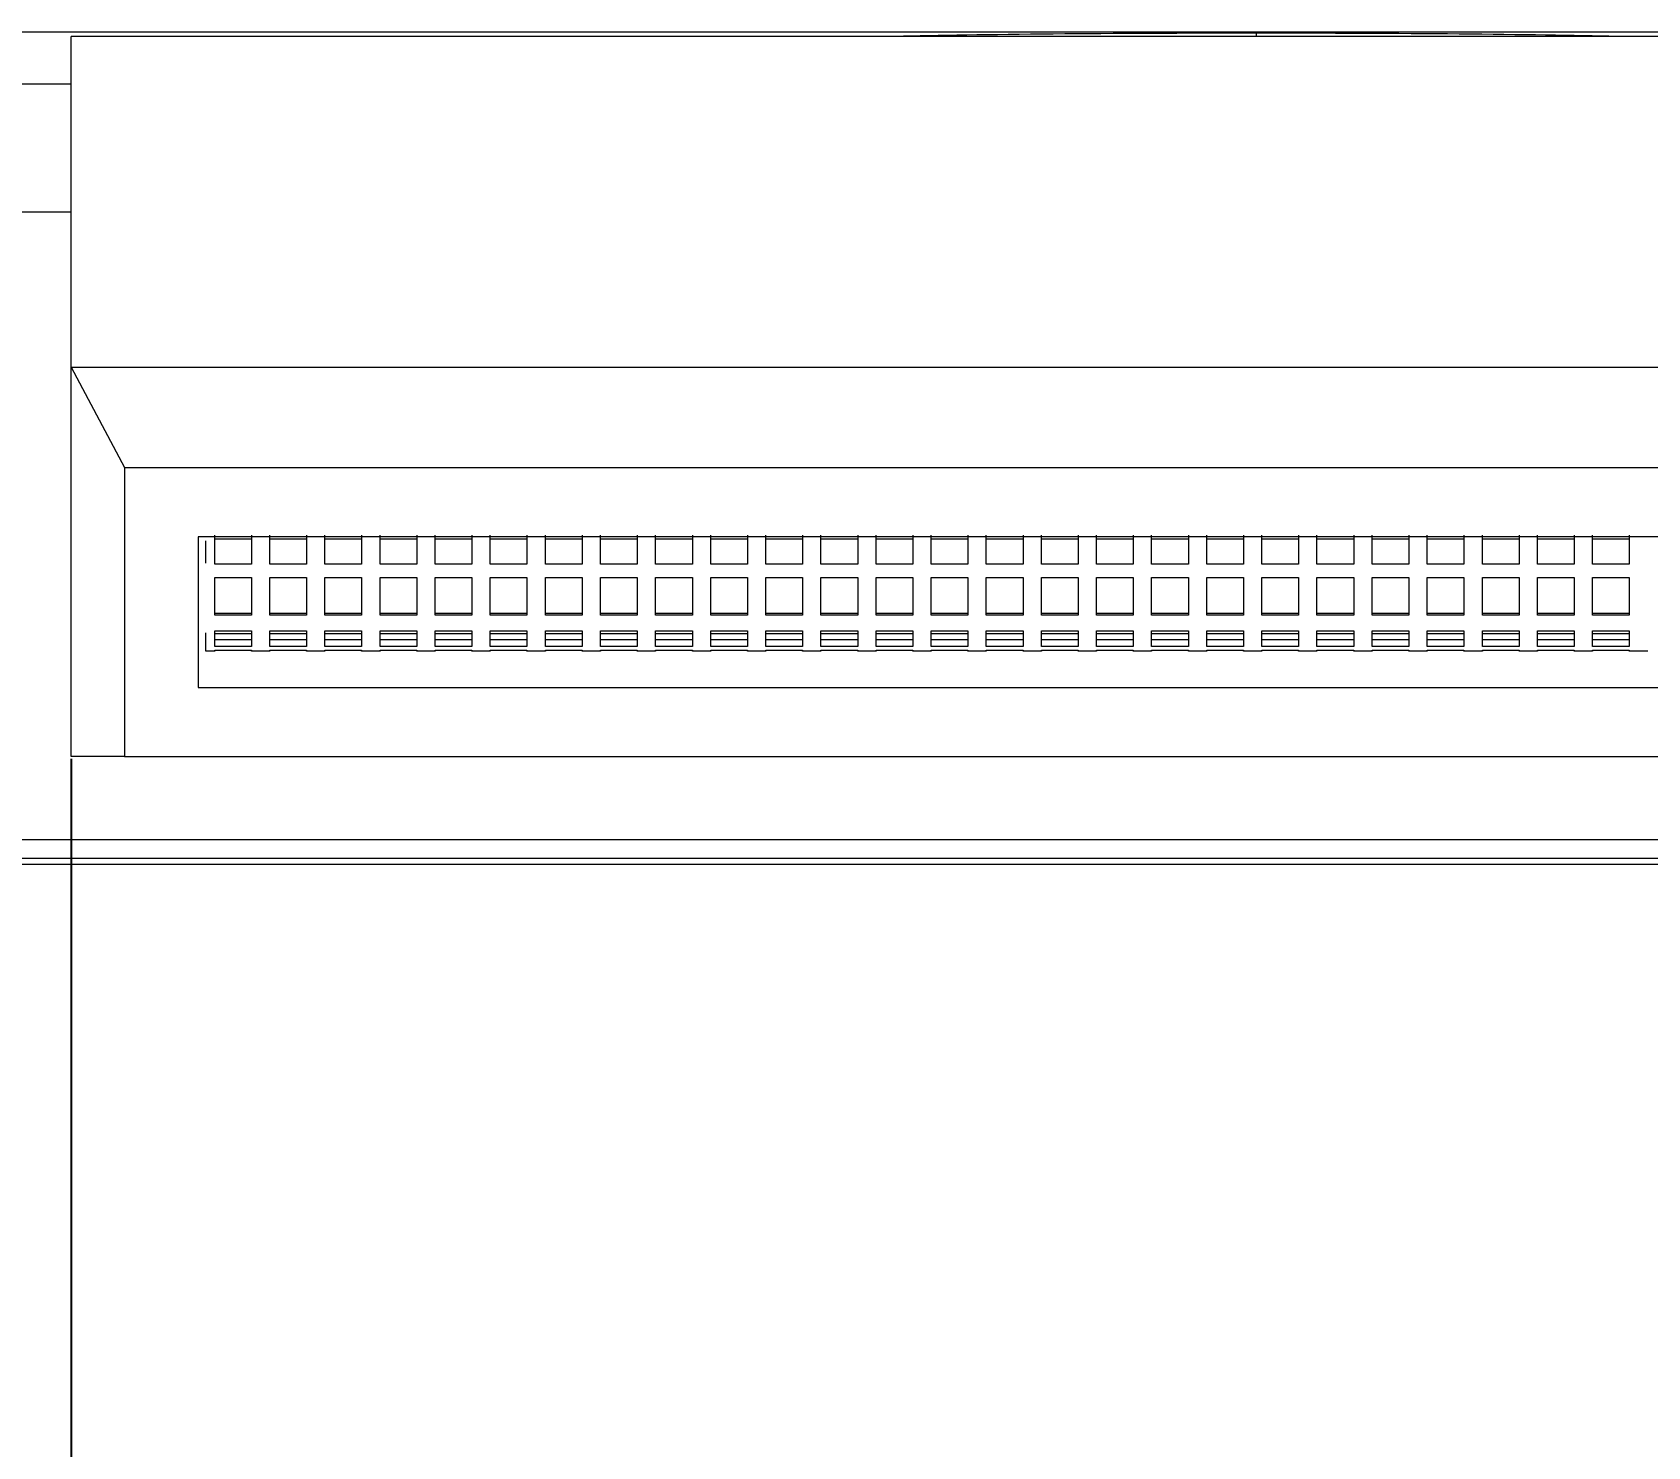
# Model space of a CAD drawing. Header units: millimetres. Extents: x 17284 to 19660, y -6011 to -2651.
# Drawn here: x 17964.5 to 18008.46, y -4960.58 to -4922.08 of the extents above; entities that cross this region are included whole.
import ezdxf

# ---------------------------------------------------------------- set-up
doc = ezdxf.new("R2010")
doc.units = ezdxf.units.MM
doc.layers.add('DIM', color=3, linetype='Continuous', lineweight=13)
doc.styles.get("Standard").update_dxf_attribs({"font": 'arial.ttf'})
doc.dimstyles.get("Standard").update_dxf_attribs({"dimtxt": 0.18, "dimasz": 0.18, "dimexe": 0.18, "dimexo": 0.0625, "dimgap": 0.09, "dimtad": 0, "dimtih": 1, "dimtoh": 1, "dimdec": 1, "dimdsep": 46, "dimtxsty": 'Standard', "dimcen": 0.09, "dimadec": 0, "dimazin": 0, "dimtfac": 1, "dimtdec": 1, "dimtofl": 0, "dimtmove": 0, "dimatfit": 3, "dimfxl": 1, "dimtolj": 1, "dimtzin": 0, "dimarcsym": 0})

# ---------------------------------------------------------------- blocks, each defined once
blk = doc.blocks.new('*D64')
at = {"layer": 'Defpoints', "color": 0, "transparency": 16777216}
for p in [(17965.557, -4941.795), (18030.057, -4941.795), (18030.057, -4987.272)]:
    blk.add_point(p, dxfattribs=at)
at = {"layer": 'DIM', "color": 0, "lineweight": -2, "transparency": 16777216}
for p, q in [((17965.557, -4941.858), (17965.557, -4987.452)), ((18030.057, -4941.858), (18030.057, -4987.452)), ((17947.557, -4987.272), (17929.557, -4987.272)), ((18048.057, -4987.272), (18066.057, -4987.272))]:
    blk.add_line(p, q, dxfattribs=at)
at = {"layer": 'DIM', "color": 0, "transparency": 16777216}
for points in [[(17947.557, -4984.272), (17947.557, -4990.272), (17965.557, -4987.272)], [(18048.057, -4984.272), (18048.057, -4990.272), (18030.057, -4987.272)]]:
    blk.add_solid(points, dxfattribs=at)
at = {"layer": 'DIM', "color": 0, "transparency": 16777216, "insert": (17997.807, -4987.272), "char_height": 18, "attachment_point": 5}
blk.add_mtext('\\A1;64.5', dxfattribs=at)

msp = doc.modelspace()

# ---------------------------------------------------------------- linework, layer by layer
at = {"linetype": 'Continuous', "lineweight": 13}
for p, q in [((18247.429, -4922.085), (17748.186, -4922.085)), ((17997.807, -4922.11), (17997.807, -4922.199)), ((17747.076, -4923.486), (17965.565, -4923.486)), ((17965.559, -4926.985), (17752.279, -4926.985))]:
    msp.add_line(p, q, dxfattribs=at)
at = {"linetype": 'Continuous', "lineweight": 18}
for p, q in [((17965.557, -4931.199), (17965.557, -4922.199)), ((18030.057, -4922.199), (17965.557, -4922.199)), ((17965.557, -4931.199), (18030.057, -4931.199)), ((17965.557, -4931.199), (17967.013, -4933.935)), ((17965.557, -4941.795), (17965.557, -4931.199)), ((17967.013, -4933.935), (18028.602, -4933.935)), ((17967.013, -4933.935), (17967.013, -4941.795)), ((18026.602, -4935.814), (17969.013, -4935.814)), ((17969.013, -4935.814), (17969.013, -4939.916)), ((17970.463, -4935.886), (17969.463, -4935.886)), ((17971.963, -4935.886), (17970.963, -4935.886)), ((17973.463, -4935.886), (17972.463, -4935.886)), ((17974.963, -4935.886), (17973.963, -4935.886)), ((17976.463, -4935.886), (17975.463, -4935.886)), ((17977.963, -4935.886), (17976.963, -4935.886)), ((17979.463, -4935.886), (17978.463, -4935.886)), ((17980.963, -4935.886), (17979.963, -4935.886)), ((17982.463, -4935.886), (17981.463, -4935.886)), ((17983.963, -4935.886), (17982.963, -4935.886)), ((17985.463, -4935.886), (17984.463, -4935.886)), ((17986.963, -4935.886), (17985.963, -4935.886)), ((17988.463, -4935.886), (17987.463, -4935.886)), ((17989.963, -4935.886), (17988.963, -4935.886)), ((17991.463, -4935.886), (17990.463, -4935.886)), ((17992.963, -4935.886), (17991.963, -4935.886)), ((17994.463, -4935.886), (17993.463, -4935.886)), ((17995.963, -4935.886), (17994.963, -4935.886)), ((17997.463, -4935.886), (17996.463, -4935.886)), ((17998.963, -4935.886), (17997.963, -4935.886)), ((18000.463, -4935.886), (17999.463, -4935.886)), ((18001.963, -4935.886), (18000.963, -4935.886)), ((18003.463, -4935.886), (18002.463, -4935.886)), ((18004.963, -4935.886), (18003.963, -4935.886)), ((18006.463, -4935.886), (18005.463, -4935.886)), ((18007.963, -4935.886), (18006.963, -4935.886)), ((17970.463, -4936.562), (17969.463, -4936.562)), ((17971.963, -4936.562), (17970.963, -4936.562)), ((17973.463, -4936.562), (17972.463, -4936.562)), ((17974.963, -4936.562), (17973.963, -4936.562)), ((17976.463, -4936.562), (17975.463, -4936.562)), ((17977.963, -4936.562), (17976.963, -4936.562)), ((17979.463, -4936.562), (17978.463, -4936.562)), ((17980.963, -4936.562), (17979.963, -4936.562)), ((17982.463, -4936.562), (17981.463, -4936.562)), ((17983.963, -4936.562), (17982.963, -4936.562)), ((17985.463, -4936.562), (17984.463, -4936.562)), ((17986.963, -4936.562), (17985.963, -4936.562)), ((17988.463, -4936.562), (17987.463, -4936.562)), ((17989.963, -4936.562), (17988.963, -4936.562)), ((17991.463, -4936.562), (17990.463, -4936.562)), ((17992.963, -4936.562), (17991.963, -4936.562)), ((17994.463, -4936.562), (17993.463, -4936.562)), ((17995.963, -4936.562), (17994.963, -4936.562)), ((17997.463, -4936.562), (17996.463, -4936.562)), ((17998.963, -4936.562), (17997.963, -4936.562)), ((18000.463, -4936.562), (17999.463, -4936.562)), ((18001.963, -4936.562), (18000.963, -4936.562)), ((18003.463, -4936.562), (18002.463, -4936.562)), ((18004.963, -4936.562), (18003.963, -4936.562)), ((18006.463, -4936.562), (18005.463, -4936.562)), ((18007.963, -4936.562), (18006.963, -4936.562)), ((17969.463, -4936.929), (17970.463, -4936.929)), ((17970.963, -4936.929), (17971.963, -4936.929)), ((17972.463, -4936.929), (17973.463, -4936.929)), ((17973.963, -4936.929), (17974.963, -4936.929)), ((17975.463, -4936.929), (17976.463, -4936.929)), ((17976.963, -4936.929), (17977.963, -4936.929)), ((17978.463, -4936.929), (17979.463, -4936.929)), ((17979.963, -4936.929), (17980.963, -4936.929)), ((17981.463, -4936.929), (17982.463, -4936.929)), ((17982.963, -4936.929), (17983.963, -4936.929)), ((17984.463, -4936.929), (17985.463, -4936.929)), ((17985.963, -4936.929), (17986.963, -4936.929)), ((17987.463, -4936.929), (17988.463, -4936.929)), ((17988.963, -4936.929), (17989.963, -4936.929)), ((17990.463, -4936.929), (17991.463, -4936.929)), ((17991.963, -4936.929), (17992.963, -4936.929)), ((17993.463, -4936.929), (17994.463, -4936.929)), ((17994.963, -4936.929), (17995.963, -4936.929)), ((17996.463, -4936.929), (17997.463, -4936.929)), ((17997.963, -4936.929), (17998.963, -4936.929)), ((17999.463, -4936.929), (18000.463, -4936.929)), ((18000.963, -4936.929), (18001.963, -4936.929)), ((18002.463, -4936.929), (18003.463, -4936.929)), ((18003.963, -4936.929), (18004.963, -4936.929)), ((18005.463, -4936.929), (18006.463, -4936.929)), ((18006.963, -4936.929), (18007.963, -4936.929)), ((17969.463, -4937.892), (17970.463, -4937.892)), ((17970.463, -4937.954), (17969.463, -4937.954)), ((17970.963, -4937.892), (17971.963, -4937.892)), ((17971.963, -4937.954), (17970.963, -4937.954)), ((17972.463, -4937.892), (17973.463, -4937.892)), ((17973.463, -4937.954), (17972.463, -4937.954)), ((17973.963, -4937.892), (17974.963, -4937.892)), ((17974.963, -4937.954), (17973.963, -4937.954)), ((17975.463, -4937.892), (17976.463, -4937.892)), ((17976.463, -4937.954), (17975.463, -4937.954)), ((17976.963, -4937.892), (17977.963, -4937.892)), ((17977.963, -4937.954), (17976.963, -4937.954)), ((17978.463, -4937.892), (17979.463, -4937.892)), ((17979.463, -4937.954), (17978.463, -4937.954)), ((17979.963, -4937.892), (17980.963, -4937.892)), ((17980.963, -4937.954), (17979.963, -4937.954)), ((17981.463, -4937.892), (17982.463, -4937.892)), ((17982.463, -4937.954), (17981.463, -4937.954)), ((17982.963, -4937.892), (17983.963, -4937.892)), ((17983.963, -4937.954), (17982.963, -4937.954)), ((17984.463, -4937.892), (17985.463, -4937.892)), ((17985.463, -4937.954), (17984.463, -4937.954)), ((17985.963, -4937.892), (17986.963, -4937.892)), ((17986.963, -4937.954), (17985.963, -4937.954)), ((17987.463, -4937.892), (17988.463, -4937.892)), ((17988.463, -4937.954), (17987.463, -4937.954)), ((17988.963, -4937.892), (17989.963, -4937.892)), ((17989.963, -4937.954), (17988.963, -4937.954)), ((17990.463, -4937.892), (17991.463, -4937.892)), ((17991.463, -4937.954), (17990.463, -4937.954)), ((17991.963, -4937.892), (17992.963, -4937.892)), ((17992.963, -4937.954), (17991.963, -4937.954)), ((17993.463, -4937.892), (17994.463, -4937.892)), ((17994.463, -4937.954), (17993.463, -4937.954)), ((17994.963, -4937.892), (17995.963, -4937.892)), ((17995.963, -4937.954), (17994.963, -4937.954)), ((17996.463, -4937.892), (17997.463, -4937.892)), ((17997.463, -4937.954), (17996.463, -4937.954)), ((17997.963, -4937.892), (17998.963, -4937.892)), ((17998.963, -4937.954), (17997.963, -4937.954)), ((17999.463, -4937.892), (18000.463, -4937.892)), ((18000.463, -4937.954), (17999.463, -4937.954)), ((18000.963, -4937.892), (18001.963, -4937.892)), ((18001.963, -4937.954), (18000.963, -4937.954)), ((18002.463, -4937.892), (18003.463, -4937.892)), ((18003.463, -4937.954), (18002.463, -4937.954)), ((18003.963, -4937.892), (18004.963, -4937.892)), ((18004.963, -4937.954), (18003.963, -4937.954)), ((18005.463, -4937.892), (18006.463, -4937.892)), ((18006.463, -4937.954), (18005.463, -4937.954)), ((18006.963, -4937.892), (18007.963, -4937.892)), ((18007.963, -4937.954), (18006.963, -4937.954)), ((17969.463, -4938.38), (17970.463, -4938.38)), ((17970.963, -4938.38), (17971.963, -4938.38)), ((17972.463, -4938.38), (17973.463, -4938.38)), ((17973.963, -4938.38), (17974.963, -4938.38)), ((17975.463, -4938.38), (17976.463, -4938.38)), ((17976.963, -4938.38), (17977.963, -4938.38)), ((17978.463, -4938.38), (17979.463, -4938.38)), ((17979.963, -4938.38), (17980.963, -4938.38)), ((17981.463, -4938.38), (17982.463, -4938.38)), ((17982.963, -4938.38), (17983.963, -4938.38)), ((17984.463, -4938.38), (17985.463, -4938.38)), ((17985.963, -4938.38), (17986.963, -4938.38)), ((17987.463, -4938.38), (17988.463, -4938.38)), ((17988.963, -4938.38), (17989.963, -4938.38)), ((17990.463, -4938.38), (17991.463, -4938.38)), ((17991.963, -4938.38), (17992.963, -4938.38)), ((17993.463, -4938.38), (17994.463, -4938.38)), ((17994.963, -4938.38), (17995.963, -4938.38)), ((17996.463, -4938.38), (17997.463, -4938.38)), ((17997.963, -4938.38), (17998.963, -4938.38)), ((17999.463, -4938.38), (18000.463, -4938.38)), ((18000.963, -4938.38), (18001.963, -4938.38)), ((18002.463, -4938.38), (18003.463, -4938.38)), ((18003.963, -4938.38), (18004.963, -4938.38)), ((18005.463, -4938.38), (18006.463, -4938.38)), ((18006.963, -4938.38), (18007.963, -4938.38)), ((17969.463, -4938.45), (17970.463, -4938.45)), ((17969.463, -4938.615), (17970.463, -4938.615)), ((17970.463, -4938.807), (17969.463, -4938.807)), ((17970.963, -4938.45), (17971.963, -4938.45)), ((17970.963, -4938.615), (17971.963, -4938.615)), ((17971.963, -4938.807), (17970.963, -4938.807)), ((17972.463, -4938.45), (17973.463, -4938.45)), ((17972.463, -4938.615), (17973.463, -4938.615)), ((17973.463, -4938.807), (17972.463, -4938.807)), ((17973.963, -4938.45), (17974.963, -4938.45)), ((17973.963, -4938.615), (17974.963, -4938.615)), ((17974.963, -4938.807), (17973.963, -4938.807)), ((17975.463, -4938.45), (17976.463, -4938.45)), ((17975.463, -4938.615), (17976.463, -4938.615)), ((17976.463, -4938.807), (17975.463, -4938.807)), ((17976.963, -4938.45), (17977.963, -4938.45)), ((17976.963, -4938.615), (17977.963, -4938.615)), ((17977.963, -4938.807), (17976.963, -4938.807)), ((17978.463, -4938.45), (17979.463, -4938.45)), ((17978.463, -4938.615), (17979.463, -4938.615)), ((17979.463, -4938.807), (17978.463, -4938.807)), ((17979.963, -4938.45), (17980.963, -4938.45)), ((17979.963, -4938.615), (17980.963, -4938.615)), ((17980.963, -4938.807), (17979.963, -4938.807)), ((17981.463, -4938.45), (17982.463, -4938.45)), ((17981.463, -4938.615), (17982.463, -4938.615)), ((17982.463, -4938.807), (17981.463, -4938.807)), ((17982.963, -4938.45), (17983.963, -4938.45)), ((17982.963, -4938.615), (17983.963, -4938.615)), ((17983.963, -4938.807), (17982.963, -4938.807)), ((17984.463, -4938.45), (17985.463, -4938.45)), ((17984.463, -4938.615), (17985.463, -4938.615)), ((17985.463, -4938.807), (17984.463, -4938.807)), ((17985.963, -4938.45), (17986.963, -4938.45)), ((17985.963, -4938.615), (17986.963, -4938.615)), ((17986.963, -4938.807), (17985.963, -4938.807)), ((17987.463, -4938.45), (17988.463, -4938.45)), ((17987.463, -4938.615), (17988.463, -4938.615)), ((17988.463, -4938.807), (17987.463, -4938.807)), ((17988.963, -4938.45), (17989.963, -4938.45)), ((17988.963, -4938.615), (17989.963, -4938.615)), ((17989.963, -4938.807), (17988.963, -4938.807)), ((17990.463, -4938.45), (17991.463, -4938.45)), ((17990.463, -4938.615), (17991.463, -4938.615)), ((17991.463, -4938.807), (17990.463, -4938.807)), ((17991.963, -4938.45), (17992.963, -4938.45)), ((17991.963, -4938.615), (17992.963, -4938.615)), ((17992.963, -4938.807), (17991.963, -4938.807)), ((17993.463, -4938.45), (17994.463, -4938.45)), ((17993.463, -4938.615), (17994.463, -4938.615)), ((17994.463, -4938.807), (17993.463, -4938.807)), ((17994.963, -4938.45), (17995.963, -4938.45)), ((17994.963, -4938.615), (17995.963, -4938.615)), ((17995.963, -4938.807), (17994.963, -4938.807)), ((17996.463, -4938.45), (17997.463, -4938.45)), ((17996.463, -4938.615), (17997.463, -4938.615)), ((17997.463, -4938.807), (17996.463, -4938.807)), ((17997.963, -4938.45), (17998.963, -4938.45)), ((17997.963, -4938.615), (17998.963, -4938.615)), ((17998.963, -4938.807), (17997.963, -4938.807)), ((17999.463, -4938.45), (18000.463, -4938.45)), ((17999.463, -4938.615), (18000.463, -4938.615)), ((18000.463, -4938.807), (17999.463, -4938.807)), ((18000.963, -4938.45), (18001.963, -4938.45)), ((18000.963, -4938.615), (18001.963, -4938.615)), ((18001.963, -4938.807), (18000.963, -4938.807)), ((18002.463, -4938.45), (18003.463, -4938.45)), ((18002.463, -4938.615), (18003.463, -4938.615)), ((18003.463, -4938.807), (18002.463, -4938.807)), ((18003.963, -4938.45), (18004.963, -4938.45)), ((18003.963, -4938.615), (18004.963, -4938.615)), ((18004.963, -4938.807), (18003.963, -4938.807)), ((18005.463, -4938.45), (18006.463, -4938.45)), ((18005.463, -4938.615), (18006.463, -4938.615)), ((18006.463, -4938.807), (18005.463, -4938.807)), ((18006.963, -4938.45), (18007.963, -4938.45)), ((18006.963, -4938.615), (18007.963, -4938.615)), ((18007.963, -4938.807), (18006.963, -4938.807)), ((17969.463, -4938.902), (17970.463, -4938.902)), ((17970.963, -4938.902), (17971.963, -4938.902)), ((17972.463, -4938.902), (17973.463, -4938.902)), ((17973.963, -4938.902), (17974.963, -4938.902)), ((17975.463, -4938.902), (17976.463, -4938.902)), ((17976.963, -4938.902), (17977.963, -4938.902)), ((17978.463, -4938.902), (17979.463, -4938.902)), ((17979.963, -4938.902), (17980.963, -4938.902)), ((17981.463, -4938.902), (17982.463, -4938.902)), ((17982.963, -4938.902), (17983.963, -4938.902)), ((17984.463, -4938.902), (17985.463, -4938.902)), ((17985.963, -4938.902), (17986.963, -4938.902)), ((17987.463, -4938.902), (17988.463, -4938.902)), ((17988.963, -4938.902), (17989.963, -4938.902)), ((17990.463, -4938.902), (17991.463, -4938.902)), ((17991.963, -4938.902), (17992.963, -4938.902)), ((17993.463, -4938.902), (17994.463, -4938.902)), ((17994.963, -4938.902), (17995.963, -4938.902)), ((17996.463, -4938.902), (17997.463, -4938.902)), ((17997.963, -4938.902), (17998.963, -4938.902)), ((17999.463, -4938.902), (18000.463, -4938.902)), ((18000.963, -4938.902), (18001.963, -4938.902)), ((18002.463, -4938.902), (18003.463, -4938.902)), ((18003.963, -4938.902), (18004.963, -4938.902)), ((18005.463, -4938.902), (18006.463, -4938.902)), ((18006.963, -4938.902), (18007.963, -4938.902)), ((17969.013, -4939.916), (18026.602, -4939.916)), ((17967.013, -4941.795), (17965.557, -4941.795)), ((17967.013, -4941.795), (18028.602, -4941.795)), ((17766.005, -4944.564), (18205.307, -4944.564)), ((17765.841, -4944.73), (18205.301, -4944.73))]:
    msp.add_line(p, q, dxfattribs=at)
for start_param, end_param in [(1.570796, 2.523109), (0.618484, 1.570796)]:
    msp.add_ellipse((17997.807, -4922.32), major_axis=(12.047, 0), ratio=0.017455, start_param=start_param, end_param=end_param, dxfattribs=at)
for points, degree in [([(17969.213, -4935.927), (17969.213, -4936.125), (17969.213, -4936.329), (17969.213, -4936.538)], 3), ([(17969.213, -4938.923), (17969.463, -4938.923)], 1), ([(17969.463, -4938.923), (17969.463, -4938.938), (17969.463, -4938.931), (17969.463, -4938.902)], 3), ([(17970.463, -4938.902), (17970.463, -4938.931), (17970.463, -4938.938), (17970.463, -4938.923)], 3), ([(17970.463, -4938.923), (17970.963, -4938.923)], 1), ([(17970.963, -4938.923), (17970.963, -4938.938), (17970.963, -4938.931), (17970.963, -4938.902)], 3), ([(17971.963, -4938.902), (17971.963, -4938.931), (17971.963, -4938.938), (17971.963, -4938.923)], 3), ([(17971.963, -4938.923), (17972.463, -4938.923)], 1), ([(17972.463, -4938.923), (17972.463, -4938.938), (17972.463, -4938.93), (17972.463, -4938.902)], 3), ([(17973.463, -4938.902), (17973.463, -4938.93), (17973.463, -4938.938), (17973.463, -4938.923)], 3), ([(17973.463, -4938.923), (17973.963, -4938.923)], 1), ([(17973.963, -4938.923), (17973.963, -4938.938), (17973.963, -4938.93), (17973.963, -4938.902)], 3), ([(17974.963, -4938.902), (17974.963, -4938.93), (17974.963, -4938.938), (17974.963, -4938.923)], 3), ([(17974.963, -4938.923), (17975.463, -4938.923)], 1), ([(17975.463, -4938.923), (17975.463, -4938.938), (17975.463, -4938.93), (17975.463, -4938.902)], 3), ([(17976.463, -4938.902), (17976.463, -4938.93), (17976.463, -4938.938), (17976.463, -4938.923)], 3), ([(17976.463, -4938.923), (17976.963, -4938.923)], 1), ([(17976.963, -4938.923), (17976.963, -4938.938), (17976.963, -4938.93), (17976.963, -4938.902)], 3), ([(17977.963, -4938.902), (17977.963, -4938.93), (17977.963, -4938.938), (17977.963, -4938.923)], 3), ([(17977.963, -4938.923), (17978.463, -4938.923)], 1), ([(17978.463, -4938.923), (17978.463, -4938.938), (17978.463, -4938.93), (17978.463, -4938.902)], 3), ([(17979.463, -4938.902), (17979.463, -4938.93), (17979.463, -4938.938), (17979.463, -4938.924)], 3), ([(17979.463, -4938.924), (17979.963, -4938.924)], 1), ([(17979.963, -4938.924), (17979.963, -4938.938), (17979.963, -4938.93), (17979.963, -4938.902)], 3), ([(17980.963, -4938.902), (17980.963, -4938.93), (17980.963, -4938.938), (17980.963, -4938.924)], 3), ([(17980.963, -4938.924), (17981.463, -4938.924)], 1), ([(17981.463, -4938.924), (17981.463, -4938.938), (17981.463, -4938.93), (17981.463, -4938.902)], 3), ([(17982.463, -4938.902), (17982.463, -4938.93), (17982.463, -4938.938), (17982.463, -4938.924)], 3), ([(17982.463, -4938.924), (17982.963, -4938.924)], 1), ([(17982.963, -4938.924), (17982.963, -4938.938), (17982.963, -4938.93), (17982.963, -4938.902)], 3), ([(17983.963, -4938.902), (17983.963, -4938.93), (17983.963, -4938.938), (17983.963, -4938.924)], 3), ([(17983.963, -4938.924), (17984.463, -4938.924)], 1), ([(17984.463, -4938.924), (17984.463, -4938.938), (17984.463, -4938.93), (17984.463, -4938.902)], 3), ([(17985.463, -4938.902), (17985.463, -4938.93), (17985.463, -4938.938), (17985.463, -4938.924)], 3), ([(17985.463, -4938.924), (17985.963, -4938.924)], 1), ([(17985.963, -4938.924), (17985.963, -4938.938), (17985.963, -4938.93), (17985.963, -4938.902)], 3), ([(17986.963, -4938.902), (17986.963, -4938.93), (17986.963, -4938.938), (17986.963, -4938.924)], 3), ([(17986.963, -4938.924), (17987.463, -4938.924)], 1), ([(17987.463, -4938.924), (17987.463, -4938.938), (17987.463, -4938.93), (17987.463, -4938.902)], 3), ([(17988.463, -4938.902), (17988.463, -4938.93), (17988.463, -4938.938), (17988.463, -4938.924)], 3), ([(17988.463, -4938.924), (17988.963, -4938.924)], 1), ([(17988.963, -4938.924), (17988.963, -4938.938), (17988.963, -4938.93), (17988.963, -4938.902)], 3), ([(17989.963, -4938.902), (17989.963, -4938.93), (17989.963, -4938.938), (17989.963, -4938.924)], 3), ([(17989.963, -4938.924), (17990.463, -4938.924)], 1), ([(17990.463, -4938.924), (17990.463, -4938.938), (17990.463, -4938.93), (17990.463, -4938.902)], 3), ([(17991.463, -4938.902), (17991.463, -4938.93), (17991.463, -4938.938), (17991.463, -4938.924)], 3), ([(17991.463, -4938.924), (17991.963, -4938.924)], 1), ([(17991.963, -4938.924), (17991.963, -4938.938), (17991.963, -4938.93), (17991.963, -4938.902)], 3), ([(17992.963, -4938.902), (17992.963, -4938.93), (17992.963, -4938.938), (17992.963, -4938.924)], 3), ([(17992.963, -4938.924), (17993.463, -4938.924)], 1), ([(17993.463, -4938.924), (17993.463, -4938.938), (17993.463, -4938.93), (17993.463, -4938.902)], 3), ([(17994.463, -4938.902), (17994.463, -4938.93), (17994.463, -4938.938), (17994.463, -4938.924)], 3), ([(17994.463, -4938.924), (17994.963, -4938.924)], 1), ([(17994.963, -4938.924), (17994.963, -4938.938), (17994.963, -4938.93), (17994.963, -4938.902)], 3), ([(17995.963, -4938.902), (17995.963, -4938.93), (17995.963, -4938.938), (17995.963, -4938.924)], 3), ([(17995.963, -4938.924), (17996.463, -4938.924)], 1), ([(17996.463, -4938.924), (17996.463, -4938.938), (17996.463, -4938.93), (17996.463, -4938.902)], 3), ([(17997.463, -4938.902), (17997.463, -4938.93), (17997.463, -4938.938), (17997.463, -4938.924)], 3), ([(17997.463, -4938.924), (17997.963, -4938.924)], 1), ([(17997.963, -4938.924), (17997.963, -4938.938), (17997.963, -4938.93), (17997.963, -4938.902)], 3), ([(17998.963, -4938.902), (17998.963, -4938.93), (17998.963, -4938.938), (17998.963, -4938.924)], 3), ([(17998.963, -4938.924), (17999.463, -4938.924)], 1), ([(17999.463, -4938.924), (17999.463, -4938.938), (17999.463, -4938.93), (17999.463, -4938.902)], 3), ([(18000.463, -4938.902), (18000.463, -4938.93), (18000.463, -4938.938), (18000.463, -4938.924)], 3), ([(18000.463, -4938.924), (18000.963, -4938.924)], 1), ([(18000.963, -4938.924), (18000.963, -4938.938), (18000.963, -4938.93), (18000.963, -4938.902)], 3), ([(18001.963, -4938.902), (18001.963, -4938.93), (18001.963, -4938.938), (18001.963, -4938.924)], 3), ([(18001.963, -4938.924), (18002.463, -4938.924)], 1), ([(18002.463, -4938.924), (18002.463, -4938.938), (18002.463, -4938.93), (18002.463, -4938.902)], 3), ([(18003.463, -4938.902), (18003.463, -4938.93), (18003.463, -4938.938), (18003.463, -4938.924)], 3), ([(18003.463, -4938.924), (18003.963, -4938.924)], 1), ([(18003.963, -4938.924), (18003.963, -4938.938), (18003.963, -4938.93), (18003.963, -4938.902)], 3), ([(18004.963, -4938.902), (18004.963, -4938.93), (18004.963, -4938.938), (18004.963, -4938.924)], 3), ([(18004.963, -4938.924), (18005.463, -4938.924)], 1), ([(18005.463, -4938.924), (18005.463, -4938.938), (18005.463, -4938.93), (18005.463, -4938.902)], 3), ([(18006.463, -4938.902), (18006.463, -4938.93), (18006.463, -4938.938), (18006.463, -4938.924)], 3), ([(18006.463, -4938.924), (18006.963, -4938.924)], 1), ([(18006.963, -4938.924), (18006.963, -4938.938), (18006.963, -4938.93), (18006.963, -4938.902)], 3), ([(18007.963, -4938.902), (18007.963, -4938.93), (18007.963, -4938.938), (18007.963, -4938.924)], 3), ([(18007.963, -4938.924), (18008.463, -4938.923)], 1)]:
    msp.add_open_spline(points, degree=degree, dxfattribs=at)
for points, knots in [([(17969.463, -4936.562), (17969.463, -4936.313), (17969.463, -4936.049), (17969.463, -4935.797), (17969.463, -4935.777)], [0, 0, 0, 0, 0.920984, 1, 1, 1, 1]), ([(17970.463, -4935.777), (17970.463, -4935.797), (17970.463, -4936.049), (17970.463, -4936.313), (17970.463, -4936.562)], [0, 0, 0, 0, 0.079016, 1, 1, 1, 1]), ([(17970.963, -4936.562), (17970.963, -4936.313), (17970.963, -4936.049), (17970.963, -4935.797), (17970.963, -4935.777)], [0, 0, 0, 0, 0.920984, 1, 1, 1, 1]), ([(17971.963, -4935.777), (17971.963, -4935.797), (17971.963, -4936.049), (17971.963, -4936.313), (17971.963, -4936.562)], [0, 0, 0, 0, 0.079016, 1, 1, 1, 1]), ([(17972.463, -4936.562), (17972.463, -4936.313), (17972.463, -4936.049), (17972.463, -4935.797), (17972.463, -4935.777)], [0, 0, 0, 0, 0.920984, 1, 1, 1, 1]), ([(17973.463, -4935.777), (17973.463, -4935.797), (17973.463, -4936.049), (17973.463, -4936.313), (17973.463, -4936.562)], [0, 0, 0, 0, 0.079016, 1, 1, 1, 1]), ([(17973.963, -4936.562), (17973.963, -4936.313), (17973.963, -4936.049), (17973.963, -4935.797), (17973.963, -4935.777)], [0, 0, 0, 0, 0.920984, 1, 1, 1, 1]), ([(17974.963, -4935.777), (17974.963, -4935.797), (17974.963, -4936.049), (17974.963, -4936.313), (17974.963, -4936.562)], [0, 0, 0, 0, 0.079016, 1, 1, 1, 1]), ([(17975.463, -4936.562), (17975.463, -4936.313), (17975.463, -4936.049), (17975.463, -4935.797), (17975.463, -4935.777)], [0, 0, 0, 0, 0.920984, 1, 1, 1, 1]), ([(17976.463, -4935.777), (17976.463, -4935.797), (17976.463, -4936.049), (17976.463, -4936.313), (17976.463, -4936.562)], [0, 0, 0, 0, 0.079016, 1, 1, 1, 1]), ([(17976.963, -4936.562), (17976.963, -4936.313), (17976.963, -4936.049), (17976.963, -4935.797), (17976.963, -4935.777)], [0, 0, 0, 0, 0.920984, 1, 1, 1, 1]), ([(17977.963, -4935.777), (17977.963, -4935.797), (17977.963, -4936.049), (17977.963, -4936.313), (17977.963, -4936.562)], [0, 0, 0, 0, 0.079016, 1, 1, 1, 1]), ([(17978.463, -4936.562), (17978.463, -4936.313), (17978.463, -4936.049), (17978.463, -4935.797), (17978.463, -4935.777)], [0, 0, 0, 0, 0.920984, 1, 1, 1, 1]), ([(17979.463, -4935.777), (17979.463, -4935.797), (17979.463, -4936.049), (17979.463, -4936.313), (17979.463, -4936.562)], [0, 0, 0, 0, 0.079016, 1, 1, 1, 1]), ([(17979.963, -4936.562), (17979.963, -4936.313), (17979.963, -4936.049), (17979.963, -4935.797), (17979.963, -4935.777)], [0, 0, 0, 0, 0.920984, 1, 1, 1, 1]), ([(17980.963, -4935.777), (17980.963, -4935.797), (17980.963, -4936.049), (17980.963, -4936.313), (17980.963, -4936.562)], [0, 0, 0, 0, 0.079016, 1, 1, 1, 1]), ([(17981.463, -4936.562), (17981.463, -4936.313), (17981.463, -4936.049), (17981.463, -4935.797), (17981.463, -4935.777)], [0, 0, 0, 0, 0.920984, 1, 1, 1, 1]), ([(17982.463, -4935.777), (17982.463, -4935.797), (17982.463, -4936.049), (17982.463, -4936.313), (17982.463, -4936.562)], [0, 0, 0, 0, 0.079016, 1, 1, 1, 1]), ([(17982.963, -4936.562), (17982.963, -4936.313), (17982.963, -4936.049), (17982.963, -4935.797), (17982.963, -4935.777)], [0, 0, 0, 0, 0.920984, 1, 1, 1, 1]), ([(17983.963, -4935.777), (17983.963, -4935.797), (17983.963, -4936.049), (17983.963, -4936.313), (17983.963, -4936.562)], [0, 0, 0, 0, 0.079016, 1, 1, 1, 1]), ([(17984.463, -4936.562), (17984.463, -4936.313), (17984.463, -4936.049), (17984.463, -4935.797), (17984.463, -4935.777)], [0, 0, 0, 0, 0.920984, 1, 1, 1, 1]), ([(17985.463, -4935.777), (17985.463, -4935.797), (17985.463, -4936.049), (17985.463, -4936.313), (17985.463, -4936.562)], [0, 0, 0, 0, 0.079016, 1, 1, 1, 1]), ([(17985.963, -4936.562), (17985.963, -4936.313), (17985.963, -4936.049), (17985.963, -4935.797), (17985.963, -4935.777)], [0, 0, 0, 0, 0.920984, 1, 1, 1, 1]), ([(17986.963, -4935.777), (17986.963, -4935.797), (17986.963, -4936.049), (17986.963, -4936.313), (17986.963, -4936.562)], [0, 0, 0, 0, 0.079016, 1, 1, 1, 1]), ([(17987.463, -4936.562), (17987.463, -4936.313), (17987.463, -4936.049), (17987.463, -4935.797), (17987.463, -4935.777)], [0, 0, 0, 0, 0.920984, 1, 1, 1, 1]), ([(17988.463, -4935.777), (17988.463, -4935.797), (17988.463, -4936.049), (17988.463, -4936.313), (17988.463, -4936.562)], [0, 0, 0, 0, 0.079016, 1, 1, 1, 1]), ([(17988.963, -4936.562), (17988.963, -4936.313), (17988.963, -4936.049), (17988.963, -4935.797), (17988.963, -4935.777)], [0, 0, 0, 0, 0.920984, 1, 1, 1, 1]), ([(17989.963, -4935.777), (17989.963, -4935.797), (17989.963, -4936.049), (17989.963, -4936.313), (17989.963, -4936.562)], [0, 0, 0, 0, 0.079016, 1, 1, 1, 1]), ([(17990.463, -4936.562), (17990.463, -4936.313), (17990.463, -4936.049), (17990.463, -4935.797), (17990.463, -4935.777)], [0, 0, 0, 0, 0.920984, 1, 1, 1, 1]), ([(17991.463, -4935.777), (17991.463, -4935.797), (17991.463, -4936.049), (17991.463, -4936.313), (17991.463, -4936.562)], [0, 0, 0, 0, 0.079016, 1, 1, 1, 1]), ([(17991.963, -4936.562), (17991.963, -4936.313), (17991.963, -4936.049), (17991.963, -4935.797), (17991.963, -4935.777)], [0, 0, 0, 0, 0.920984, 1, 1, 1, 1]), ([(17992.963, -4935.777), (17992.963, -4935.797), (17992.963, -4936.049), (17992.963, -4936.313), (17992.963, -4936.562)], [0, 0, 0, 0, 0.079016, 1, 1, 1, 1]), ([(17993.463, -4936.562), (17993.463, -4936.313), (17993.463, -4936.049), (17993.463, -4935.797), (17993.463, -4935.777)], [0, 0, 0, 0, 0.920984, 1, 1, 1, 1]), ([(17994.463, -4935.777), (17994.463, -4935.797), (17994.463, -4936.049), (17994.463, -4936.313), (17994.463, -4936.562)], [0, 0, 0, 0, 0.079016, 1, 1, 1, 1]), ([(17994.963, -4936.562), (17994.963, -4936.313), (17994.963, -4936.049), (17994.963, -4935.797), (17994.963, -4935.777)], [0, 0, 0, 0, 0.920984, 1, 1, 1, 1]), ([(17995.963, -4935.777), (17995.963, -4935.797), (17995.963, -4936.049), (17995.963, -4936.313), (17995.963, -4936.562)], [0, 0, 0, 0, 0.079016, 1, 1, 1, 1]), ([(17996.463, -4936.562), (17996.463, -4936.313), (17996.463, -4936.049), (17996.463, -4935.797), (17996.463, -4935.777)], [0, 0, 0, 0, 0.920984, 1, 1, 1, 1]), ([(17997.463, -4935.777), (17997.463, -4935.797), (17997.463, -4936.049), (17997.463, -4936.313), (17997.463, -4936.562)], [0, 0, 0, 0, 0.079016, 1, 1, 1, 1]), ([(17997.963, -4936.562), (17997.963, -4936.313), (17997.963, -4936.049), (17997.963, -4935.797), (17997.963, -4935.777)], [0, 0, 0, 0, 0.920984, 1, 1, 1, 1]), ([(17998.963, -4935.777), (17998.963, -4935.797), (17998.963, -4936.049), (17998.963, -4936.313), (17998.963, -4936.562)], [0, 0, 0, 0, 0.079016, 1, 1, 1, 1]), ([(17999.463, -4936.562), (17999.463, -4936.313), (17999.463, -4936.049), (17999.463, -4935.797), (17999.463, -4935.777)], [0, 0, 0, 0, 0.920984, 1, 1, 1, 1]), ([(18000.463, -4935.777), (18000.463, -4935.797), (18000.463, -4936.049), (18000.463, -4936.313), (18000.463, -4936.562)], [0, 0, 0, 0, 0.079016, 1, 1, 1, 1]), ([(18000.963, -4936.562), (18000.963, -4936.313), (18000.963, -4936.049), (18000.963, -4935.797), (18000.963, -4935.777)], [0, 0, 0, 0, 0.920984, 1, 1, 1, 1]), ([(18001.963, -4935.777), (18001.963, -4935.797), (18001.963, -4936.049), (18001.963, -4936.313), (18001.963, -4936.562)], [0, 0, 0, 0, 0.079016, 1, 1, 1, 1]), ([(18002.463, -4936.562), (18002.463, -4936.313), (18002.463, -4936.049), (18002.463, -4935.797), (18002.463, -4935.777)], [0, 0, 0, 0, 0.920984, 1, 1, 1, 1]), ([(18003.463, -4935.777), (18003.463, -4935.797), (18003.463, -4936.049), (18003.463, -4936.313), (18003.463, -4936.562)], [0, 0, 0, 0, 0.079016, 1, 1, 1, 1]), ([(18003.963, -4936.562), (18003.963, -4936.313), (18003.963, -4936.049), (18003.963, -4935.797), (18003.963, -4935.777)], [0, 0, 0, 0, 0.920984, 1, 1, 1, 1]), ([(18004.963, -4935.777), (18004.963, -4935.797), (18004.963, -4936.049), (18004.963, -4936.313), (18004.963, -4936.562)], [0, 0, 0, 0, 0.079016, 1, 1, 1, 1]), ([(18005.463, -4936.562), (18005.463, -4936.313), (18005.463, -4936.049), (18005.463, -4935.797), (18005.463, -4935.777)], [0, 0, 0, 0, 0.920984, 1, 1, 1, 1]), ([(18006.463, -4935.777), (18006.463, -4935.797), (18006.463, -4936.049), (18006.463, -4936.313), (18006.463, -4936.562)], [0, 0, 0, 0, 0.079016, 1, 1, 1, 1]), ([(18006.963, -4936.562), (18006.963, -4936.313), (18006.963, -4936.049), (18006.963, -4935.797), (18006.963, -4935.777)], [0, 0, 0, 0, 0.920984, 1, 1, 1, 1]), ([(18007.963, -4935.777), (18007.963, -4935.797), (18007.963, -4936.049), (18007.963, -4936.313), (18007.963, -4936.562)], [0, 0, 0, 0, 0.079016, 1, 1, 1, 1]), ([(17969.463, -4937.954), (17969.463, -4937.886), (17969.463, -4937.571), (17969.463, -4937.209), (17969.463, -4936.929)], [0, 0, 0, 0, 0.22301, 1, 1, 1, 1]), ([(17970.463, -4936.929), (17970.463, -4937.209), (17970.463, -4937.571), (17970.463, -4937.886), (17970.463, -4937.954)], [0, 0, 0, 0, 0.77699, 1, 1, 1, 1]), ([(17970.963, -4937.954), (17970.963, -4937.886), (17970.963, -4937.571), (17970.963, -4937.209), (17970.963, -4936.929)], [0, 0, 0, 0, 0.22301, 1, 1, 1, 1]), ([(17971.963, -4936.929), (17971.963, -4937.209), (17971.963, -4937.571), (17971.963, -4937.886), (17971.963, -4937.954)], [0, 0, 0, 0, 0.77699, 1, 1, 1, 1]), ([(17972.463, -4937.954), (17972.463, -4937.886), (17972.463, -4937.571), (17972.463, -4937.209), (17972.463, -4936.929)], [0, 0, 0, 0, 0.22301, 1, 1, 1, 1]), ([(17973.463, -4936.929), (17973.463, -4937.209), (17973.463, -4937.571), (17973.463, -4937.886), (17973.463, -4937.954)], [0, 0, 0, 0, 0.77699, 1, 1, 1, 1]), ([(17973.963, -4937.954), (17973.963, -4937.886), (17973.963, -4937.571), (17973.963, -4937.209), (17973.963, -4936.929)], [0, 0, 0, 0, 0.22301, 1, 1, 1, 1]), ([(17974.963, -4936.929), (17974.963, -4937.209), (17974.963, -4937.571), (17974.963, -4937.886), (17974.963, -4937.954)], [0, 0, 0, 0, 0.77699, 1, 1, 1, 1]), ([(17975.463, -4937.954), (17975.463, -4937.886), (17975.463, -4937.571), (17975.463, -4937.209), (17975.463, -4936.929)], [0, 0, 0, 0, 0.22301, 1, 1, 1, 1]), ([(17976.463, -4936.929), (17976.463, -4937.209), (17976.463, -4937.571), (17976.463, -4937.886), (17976.463, -4937.954)], [0, 0, 0, 0, 0.77699, 1, 1, 1, 1]), ([(17976.963, -4937.954), (17976.963, -4937.886), (17976.963, -4937.571), (17976.963, -4937.209), (17976.963, -4936.929)], [0, 0, 0, 0, 0.22301, 1, 1, 1, 1]), ([(17977.963, -4936.929), (17977.963, -4937.209), (17977.963, -4937.571), (17977.963, -4937.886), (17977.963, -4937.954)], [0, 0, 0, 0, 0.77699, 1, 1, 1, 1]), ([(17978.463, -4937.954), (17978.463, -4937.886), (17978.463, -4937.571), (17978.463, -4937.209), (17978.463, -4936.929)], [0, 0, 0, 0, 0.22301, 1, 1, 1, 1]), ([(17979.463, -4936.929), (17979.463, -4937.209), (17979.463, -4937.571), (17979.463, -4937.886), (17979.463, -4937.954)], [0, 0, 0, 0, 0.77699, 1, 1, 1, 1]), ([(17979.963, -4937.954), (17979.963, -4937.886), (17979.963, -4937.571), (17979.963, -4937.209), (17979.963, -4936.929)], [0, 0, 0, 0, 0.22301, 1, 1, 1, 1]), ([(17980.963, -4936.929), (17980.963, -4937.209), (17980.963, -4937.571), (17980.963, -4937.886), (17980.963, -4937.954)], [0, 0, 0, 0, 0.77699, 1, 1, 1, 1]), ([(17981.463, -4937.954), (17981.463, -4937.886), (17981.463, -4937.571), (17981.463, -4937.209), (17981.463, -4936.929)], [0, 0, 0, 0, 0.22301, 1, 1, 1, 1]), ([(17982.463, -4936.929), (17982.463, -4937.209), (17982.463, -4937.571), (17982.463, -4937.886), (17982.463, -4937.954)], [0, 0, 0, 0, 0.77699, 1, 1, 1, 1]), ([(17982.963, -4937.954), (17982.963, -4937.886), (17982.963, -4937.571), (17982.963, -4937.209), (17982.963, -4936.929)], [0, 0, 0, 0, 0.22301, 1, 1, 1, 1]), ([(17983.963, -4936.929), (17983.963, -4937.209), (17983.963, -4937.571), (17983.963, -4937.886), (17983.963, -4937.954)], [0, 0, 0, 0, 0.77699, 1, 1, 1, 1]), ([(17984.463, -4937.954), (17984.463, -4937.886), (17984.463, -4937.571), (17984.463, -4937.209), (17984.463, -4936.929)], [0, 0, 0, 0, 0.22301, 1, 1, 1, 1]), ([(17985.463, -4936.929), (17985.463, -4937.209), (17985.463, -4937.571), (17985.463, -4937.886), (17985.463, -4937.954)], [0, 0, 0, 0, 0.77699, 1, 1, 1, 1]), ([(17985.963, -4937.954), (17985.963, -4937.886), (17985.963, -4937.571), (17985.963, -4937.209), (17985.963, -4936.929)], [0, 0, 0, 0, 0.22301, 1, 1, 1, 1]), ([(17986.963, -4936.929), (17986.963, -4937.209), (17986.963, -4937.571), (17986.963, -4937.886), (17986.963, -4937.954)], [0, 0, 0, 0, 0.77699, 1, 1, 1, 1]), ([(17987.463, -4937.954), (17987.463, -4937.886), (17987.463, -4937.571), (17987.463, -4937.209), (17987.463, -4936.929)], [0, 0, 0, 0, 0.22301, 1, 1, 1, 1]), ([(17988.463, -4936.929), (17988.463, -4937.209), (17988.463, -4937.571), (17988.463, -4937.886), (17988.463, -4937.954)], [0, 0, 0, 0, 0.77699, 1, 1, 1, 1]), ([(17988.963, -4937.954), (17988.963, -4937.886), (17988.963, -4937.571), (17988.963, -4937.209), (17988.963, -4936.929)], [0, 0, 0, 0, 0.22301, 1, 1, 1, 1]), ([(17989.963, -4936.929), (17989.963, -4937.209), (17989.963, -4937.571), (17989.963, -4937.886), (17989.963, -4937.954)], [0, 0, 0, 0, 0.77699, 1, 1, 1, 1]), ([(17990.463, -4937.954), (17990.463, -4937.886), (17990.463, -4937.571), (17990.463, -4937.209), (17990.463, -4936.929)], [0, 0, 0, 0, 0.22301, 1, 1, 1, 1]), ([(17991.463, -4936.929), (17991.463, -4937.209), (17991.463, -4937.571), (17991.463, -4937.886), (17991.463, -4937.954)], [0, 0, 0, 0, 0.77699, 1, 1, 1, 1]), ([(17991.963, -4937.954), (17991.963, -4937.886), (17991.963, -4937.571), (17991.963, -4937.209), (17991.963, -4936.929)], [0, 0, 0, 0, 0.22301, 1, 1, 1, 1]), ([(17992.963, -4936.929), (17992.963, -4937.209), (17992.963, -4937.571), (17992.963, -4937.886), (17992.963, -4937.954)], [0, 0, 0, 0, 0.77699, 1, 1, 1, 1]), ([(17993.463, -4937.954), (17993.463, -4937.886), (17993.463, -4937.571), (17993.463, -4937.209), (17993.463, -4936.929)], [0, 0, 0, 0, 0.22301, 1, 1, 1, 1]), ([(17994.463, -4936.929), (17994.463, -4937.209), (17994.463, -4937.571), (17994.463, -4937.886), (17994.463, -4937.954)], [0, 0, 0, 0, 0.77699, 1, 1, 1, 1]), ([(17994.963, -4937.954), (17994.963, -4937.886), (17994.963, -4937.571), (17994.963, -4937.209), (17994.963, -4936.929)], [0, 0, 0, 0, 0.22301, 1, 1, 1, 1]), ([(17995.963, -4936.929), (17995.963, -4937.209), (17995.963, -4937.571), (17995.963, -4937.886), (17995.963, -4937.954)], [0, 0, 0, 0, 0.77699, 1, 1, 1, 1]), ([(17996.463, -4937.954), (17996.463, -4937.886), (17996.463, -4937.571), (17996.463, -4937.209), (17996.463, -4936.929)], [0, 0, 0, 0, 0.22301, 1, 1, 1, 1]), ([(17997.463, -4936.929), (17997.463, -4937.209), (17997.463, -4937.571), (17997.463, -4937.886), (17997.463, -4937.954)], [0, 0, 0, 0, 0.77699, 1, 1, 1, 1]), ([(17997.963, -4937.954), (17997.963, -4937.886), (17997.963, -4937.571), (17997.963, -4937.209), (17997.963, -4936.929)], [0, 0, 0, 0, 0.22301, 1, 1, 1, 1]), ([(17998.963, -4936.929), (17998.963, -4937.209), (17998.963, -4937.571), (17998.963, -4937.886), (17998.963, -4937.954)], [0, 0, 0, 0, 0.77699, 1, 1, 1, 1]), ([(17999.463, -4937.954), (17999.463, -4937.886), (17999.463, -4937.571), (17999.463, -4937.209), (17999.463, -4936.929)], [0, 0, 0, 0, 0.22301, 1, 1, 1, 1]), ([(18000.463, -4936.929), (18000.463, -4937.209), (18000.463, -4937.571), (18000.463, -4937.886), (18000.463, -4937.954)], [0, 0, 0, 0, 0.77699, 1, 1, 1, 1]), ([(18000.963, -4937.954), (18000.963, -4937.886), (18000.963, -4937.571), (18000.963, -4937.209), (18000.963, -4936.929)], [0, 0, 0, 0, 0.22301, 1, 1, 1, 1]), ([(18001.963, -4936.929), (18001.963, -4937.209), (18001.963, -4937.571), (18001.963, -4937.886), (18001.963, -4937.954)], [0, 0, 0, 0, 0.77699, 1, 1, 1, 1]), ([(18002.463, -4937.954), (18002.463, -4937.886), (18002.463, -4937.571), (18002.463, -4937.209), (18002.463, -4936.929)], [0, 0, 0, 0, 0.22301, 1, 1, 1, 1]), ([(18003.463, -4936.929), (18003.463, -4937.209), (18003.463, -4937.571), (18003.463, -4937.886), (18003.463, -4937.954)], [0, 0, 0, 0, 0.77699, 1, 1, 1, 1]), ([(18003.963, -4937.954), (18003.963, -4937.886), (18003.963, -4937.571), (18003.963, -4937.209), (18003.963, -4936.929)], [0, 0, 0, 0, 0.22301, 1, 1, 1, 1]), ([(18004.963, -4936.929), (18004.963, -4937.209), (18004.963, -4937.571), (18004.963, -4937.886), (18004.963, -4937.954)], [0, 0, 0, 0, 0.77699, 1, 1, 1, 1]), ([(18005.463, -4937.954), (18005.463, -4937.886), (18005.463, -4937.571), (18005.463, -4937.209), (18005.463, -4936.929)], [0, 0, 0, 0, 0.22301, 1, 1, 1, 1]), ([(18006.463, -4936.929), (18006.463, -4937.209), (18006.463, -4937.571), (18006.463, -4937.886), (18006.463, -4937.954)], [0, 0, 0, 0, 0.77699, 1, 1, 1, 1]), ([(18006.963, -4937.954), (18006.963, -4937.886), (18006.963, -4937.571), (18006.963, -4937.209), (18006.963, -4936.929)], [0, 0, 0, 0, 0.22301, 1, 1, 1, 1]), ([(18007.963, -4936.929), (18007.963, -4937.209), (18007.963, -4937.571), (18007.963, -4937.886), (18007.963, -4937.954)], [0, 0, 0, 0, 0.77699, 1, 1, 1, 1]), ([(17969.463, -4938.807), (17969.463, -4938.734), (17969.463, -4938.603), (17969.463, -4938.418), (17969.463, -4938.38)], [0, 0, 0, 0, 0.80479, 1, 1, 1, 1]), ([(17970.463, -4938.38), (17970.463, -4938.418), (17970.463, -4938.603), (17970.463, -4938.734), (17970.463, -4938.807)], [0, 0, 0, 0, 0.19521, 1, 1, 1, 1]), ([(17970.963, -4938.807), (17970.963, -4938.734), (17970.963, -4938.603), (17970.963, -4938.418), (17970.963, -4938.38)], [0, 0, 0, 0, 0.80479, 1, 1, 1, 1]), ([(17971.963, -4938.38), (17971.963, -4938.418), (17971.963, -4938.603), (17971.963, -4938.734), (17971.963, -4938.807)], [0, 0, 0, 0, 0.19521, 1, 1, 1, 1]), ([(17972.463, -4938.807), (17972.463, -4938.734), (17972.463, -4938.603), (17972.463, -4938.418), (17972.463, -4938.38)], [0, 0, 0, 0, 0.80479, 1, 1, 1, 1]), ([(17973.463, -4938.38), (17973.463, -4938.418), (17973.463, -4938.603), (17973.463, -4938.734), (17973.463, -4938.807)], [0, 0, 0, 0, 0.19521, 1, 1, 1, 1]), ([(17973.963, -4938.807), (17973.963, -4938.734), (17973.963, -4938.603), (17973.963, -4938.418), (17973.963, -4938.38)], [0, 0, 0, 0, 0.80479, 1, 1, 1, 1]), ([(17974.963, -4938.38), (17974.963, -4938.418), (17974.963, -4938.603), (17974.963, -4938.734), (17974.963, -4938.807)], [0, 0, 0, 0, 0.19521, 1, 1, 1, 1]), ([(17975.463, -4938.807), (17975.463, -4938.734), (17975.463, -4938.603), (17975.463, -4938.418), (17975.463, -4938.38)], [0, 0, 0, 0, 0.80479, 1, 1, 1, 1]), ([(17976.463, -4938.38), (17976.463, -4938.418), (17976.463, -4938.603), (17976.463, -4938.734), (17976.463, -4938.807)], [0, 0, 0, 0, 0.19521, 1, 1, 1, 1]), ([(17976.963, -4938.807), (17976.963, -4938.734), (17976.963, -4938.603), (17976.963, -4938.418), (17976.963, -4938.38)], [0, 0, 0, 0, 0.80479, 1, 1, 1, 1]), ([(17977.963, -4938.38), (17977.963, -4938.418), (17977.963, -4938.603), (17977.963, -4938.734), (17977.963, -4938.807)], [0, 0, 0, 0, 0.19521, 1, 1, 1, 1]), ([(17978.463, -4938.807), (17978.463, -4938.734), (17978.463, -4938.603), (17978.463, -4938.418), (17978.463, -4938.38)], [0, 0, 0, 0, 0.80479, 1, 1, 1, 1]), ([(17979.463, -4938.38), (17979.463, -4938.418), (17979.463, -4938.603), (17979.463, -4938.734), (17979.463, -4938.807)], [0, 0, 0, 0, 0.19521, 1, 1, 1, 1]), ([(17979.963, -4938.807), (17979.963, -4938.734), (17979.963, -4938.603), (17979.963, -4938.418), (17979.963, -4938.38)], [0, 0, 0, 0, 0.80479, 1, 1, 1, 1]), ([(17980.963, -4938.38), (17980.963, -4938.418), (17980.963, -4938.603), (17980.963, -4938.734), (17980.963, -4938.807)], [0, 0, 0, 0, 0.19521, 1, 1, 1, 1]), ([(17981.463, -4938.807), (17981.463, -4938.734), (17981.463, -4938.603), (17981.463, -4938.418), (17981.463, -4938.38)], [0, 0, 0, 0, 0.80479, 1, 1, 1, 1]), ([(17982.463, -4938.38), (17982.463, -4938.418), (17982.463, -4938.603), (17982.463, -4938.734), (17982.463, -4938.807)], [0, 0, 0, 0, 0.19521, 1, 1, 1, 1]), ([(17982.963, -4938.807), (17982.963, -4938.734), (17982.963, -4938.603), (17982.963, -4938.418), (17982.963, -4938.38)], [0, 0, 0, 0, 0.80479, 1, 1, 1, 1]), ([(17983.963, -4938.38), (17983.963, -4938.418), (17983.963, -4938.603), (17983.963, -4938.734), (17983.963, -4938.807)], [0, 0, 0, 0, 0.19521, 1, 1, 1, 1]), ([(17984.463, -4938.807), (17984.463, -4938.734), (17984.463, -4938.603), (17984.463, -4938.418), (17984.463, -4938.38)], [0, 0, 0, 0, 0.80479, 1, 1, 1, 1]), ([(17985.463, -4938.38), (17985.463, -4938.418), (17985.463, -4938.603), (17985.463, -4938.734), (17985.463, -4938.807)], [0, 0, 0, 0, 0.19521, 1, 1, 1, 1]), ([(17985.963, -4938.807), (17985.963, -4938.734), (17985.963, -4938.603), (17985.963, -4938.418), (17985.963, -4938.38)], [0, 0, 0, 0, 0.80479, 1, 1, 1, 1]), ([(17986.963, -4938.38), (17986.963, -4938.418), (17986.963, -4938.603), (17986.963, -4938.734), (17986.963, -4938.807)], [0, 0, 0, 0, 0.19521, 1, 1, 1, 1]), ([(17987.463, -4938.807), (17987.463, -4938.734), (17987.463, -4938.603), (17987.463, -4938.418), (17987.463, -4938.38)], [0, 0, 0, 0, 0.80479, 1, 1, 1, 1]), ([(17988.463, -4938.38), (17988.463, -4938.418), (17988.463, -4938.603), (17988.463, -4938.734), (17988.463, -4938.807)], [0, 0, 0, 0, 0.19521, 1, 1, 1, 1]), ([(17988.963, -4938.807), (17988.963, -4938.734), (17988.963, -4938.603), (17988.963, -4938.418), (17988.963, -4938.38)], [0, 0, 0, 0, 0.80479, 1, 1, 1, 1]), ([(17989.963, -4938.38), (17989.963, -4938.418), (17989.963, -4938.603), (17989.963, -4938.734), (17989.963, -4938.807)], [0, 0, 0, 0, 0.19521, 1, 1, 1, 1]), ([(17990.463, -4938.807), (17990.463, -4938.734), (17990.463, -4938.603), (17990.463, -4938.418), (17990.463, -4938.38)], [0, 0, 0, 0, 0.80479, 1, 1, 1, 1]), ([(17991.463, -4938.38), (17991.463, -4938.418), (17991.463, -4938.603), (17991.463, -4938.734), (17991.463, -4938.807)], [0, 0, 0, 0, 0.19521, 1, 1, 1, 1]), ([(17991.963, -4938.807), (17991.963, -4938.734), (17991.963, -4938.603), (17991.963, -4938.418), (17991.963, -4938.38)], [0, 0, 0, 0, 0.80479, 1, 1, 1, 1]), ([(17992.963, -4938.38), (17992.963, -4938.418), (17992.963, -4938.603), (17992.963, -4938.734), (17992.963, -4938.807)], [0, 0, 0, 0, 0.19521, 1, 1, 1, 1]), ([(17993.463, -4938.807), (17993.463, -4938.734), (17993.463, -4938.603), (17993.463, -4938.418), (17993.463, -4938.38)], [0, 0, 0, 0, 0.80479, 1, 1, 1, 1]), ([(17994.463, -4938.38), (17994.463, -4938.418), (17994.463, -4938.603), (17994.463, -4938.734), (17994.463, -4938.807)], [0, 0, 0, 0, 0.19521, 1, 1, 1, 1]), ([(17994.963, -4938.807), (17994.963, -4938.734), (17994.963, -4938.603), (17994.963, -4938.418), (17994.963, -4938.38)], [0, 0, 0, 0, 0.80479, 1, 1, 1, 1]), ([(17995.963, -4938.38), (17995.963, -4938.418), (17995.963, -4938.603), (17995.963, -4938.734), (17995.963, -4938.807)], [0, 0, 0, 0, 0.19521, 1, 1, 1, 1]), ([(17996.463, -4938.807), (17996.463, -4938.734), (17996.463, -4938.603), (17996.463, -4938.418), (17996.463, -4938.38)], [0, 0, 0, 0, 0.80479, 1, 1, 1, 1]), ([(17997.463, -4938.38), (17997.463, -4938.418), (17997.463, -4938.603), (17997.463, -4938.734), (17997.463, -4938.807)], [0, 0, 0, 0, 0.19521, 1, 1, 1, 1]), ([(17997.963, -4938.807), (17997.963, -4938.734), (17997.963, -4938.603), (17997.963, -4938.418), (17997.963, -4938.38)], [0, 0, 0, 0, 0.80479, 1, 1, 1, 1]), ([(17998.963, -4938.38), (17998.963, -4938.418), (17998.963, -4938.603), (17998.963, -4938.734), (17998.963, -4938.807)], [0, 0, 0, 0, 0.19521, 1, 1, 1, 1]), ([(17999.463, -4938.807), (17999.463, -4938.734), (17999.463, -4938.603), (17999.463, -4938.418), (17999.463, -4938.38)], [0, 0, 0, 0, 0.80479, 1, 1, 1, 1]), ([(18000.463, -4938.38), (18000.463, -4938.418), (18000.463, -4938.603), (18000.463, -4938.734), (18000.463, -4938.807)], [0, 0, 0, 0, 0.19521, 1, 1, 1, 1]), ([(18000.963, -4938.807), (18000.963, -4938.734), (18000.963, -4938.603), (18000.963, -4938.418), (18000.963, -4938.38)], [0, 0, 0, 0, 0.80479, 1, 1, 1, 1]), ([(18001.963, -4938.38), (18001.963, -4938.418), (18001.963, -4938.603), (18001.963, -4938.734), (18001.963, -4938.807)], [0, 0, 0, 0, 0.19521, 1, 1, 1, 1]), ([(18002.463, -4938.807), (18002.463, -4938.734), (18002.463, -4938.603), (18002.463, -4938.418), (18002.463, -4938.38)], [0, 0, 0, 0, 0.80479, 1, 1, 1, 1]), ([(18003.463, -4938.38), (18003.463, -4938.418), (18003.463, -4938.603), (18003.463, -4938.734), (18003.463, -4938.807)], [0, 0, 0, 0, 0.19521, 1, 1, 1, 1]), ([(18003.963, -4938.807), (18003.963, -4938.734), (18003.963, -4938.603), (18003.963, -4938.418), (18003.963, -4938.38)], [0, 0, 0, 0, 0.80479, 1, 1, 1, 1]), ([(18004.963, -4938.38), (18004.963, -4938.418), (18004.963, -4938.603), (18004.963, -4938.734), (18004.963, -4938.807)], [0, 0, 0, 0, 0.19521, 1, 1, 1, 1]), ([(18005.463, -4938.807), (18005.463, -4938.734), (18005.463, -4938.603), (18005.463, -4938.418), (18005.463, -4938.38)], [0, 0, 0, 0, 0.80479, 1, 1, 1, 1]), ([(18006.463, -4938.38), (18006.463, -4938.418), (18006.463, -4938.603), (18006.463, -4938.734), (18006.463, -4938.807)], [0, 0, 0, 0, 0.19521, 1, 1, 1, 1]), ([(18006.963, -4938.807), (18006.963, -4938.734), (18006.963, -4938.603), (18006.963, -4938.418), (18006.963, -4938.38)], [0, 0, 0, 0, 0.80479, 1, 1, 1, 1]), ([(18007.963, -4938.38), (18007.963, -4938.418), (18007.963, -4938.603), (18007.963, -4938.734), (18007.963, -4938.807)], [0, 0, 0, 0, 0.19521, 1, 1, 1, 1]), ([(17969.213, -4938.433), (17969.213, -4938.452), (17969.213, -4938.668), (17969.213, -4938.85), (17969.213, -4938.913), (17969.213, -4938.922)], [0, 0, 0, 0, 0.06487, 0.760522, 1, 1, 1, 1])]:
    msp.add_open_spline(points, degree=3, knots=knots, dxfattribs=at)
at = {"linetype": 'Continuous', "lineweight": 13}
msp.add_open_spline([(18205.307, -4944.065), (18058.873, -4944.065), (17912.439, -4944.065), (17766.005, -4944.065)], degree=3, dxfattribs=at)

# ---------------------------------------------------------------- dimensions: what is measured, and where the dimension line sits
at = {"layer": 'DIM', "color": 3}
dim = msp.add_linear_dim(base=(18030.057, -4987.272), p1=(17965.557, -4941.795), p2=(18030.057, -4941.795), dimstyle='Standard', override={"dimtxt": 18, "dimasz": 18, "dimgap": 5}, dxfattribs=at)
dim.commit()
dim.dimension.update_dxf_attribs({"geometry": '*D64', "text_midpoint": (17997.807, -4987.272)})

doc.saveas('drawing.dxf')
